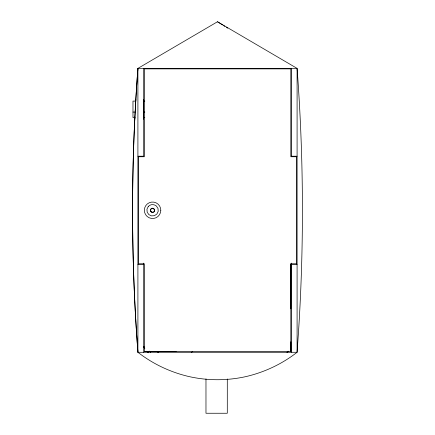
<?xml version="1.0" encoding="UTF-8"?>
<svg xmlns="http://www.w3.org/2000/svg" width="435" height="435" viewBox="0 0 435 435"><rect width="100%" height="100%" fill="white"/><g stroke="black" fill="none" stroke-linecap="round" stroke-linejoin="round"><path stroke-width="0.65" d="M290.819 308.845L290.846 263.795L296.637 263.795L296.637 156.747L290.846 156.747L290.846 68.871L144.344 68.871L144.344 156.747L138.558 156.747L138.558 263.795L144.344 263.795L144.344 351.67L290.846 351.67L290.846 263.795M134.796 119.212L135.867 99.452M287.557 352.29L288.307 351.186M286.931 352.29L287.736 351.273M135.753 100.8A1893.136 1893.136 0 0 1 137.911 68.393L217.5 21.75L297.089 68.393A1893.136 1893.136 0 0 1 298.714 328.664L297.089 352.29C282.07 363.986 264.556 372.24 246.031 376.569A130.359 130.359 0 0 1 188.969 376.563C170.444 372.24 152.93 363.986 137.911 352.29L136.285 328.664A1893.136 1893.136 0 0 1 134.883 117.015M144.344 351.67L148.737 351.659M137.911 68.393L297.089 68.393L297.089 352.29L137.911 352.29A1893.202 1893.202 0 0 1 137.911 68.393L137.911 352.29M135.611 101.094L132.974 101.094L132.974 117.57L134.953 117.57M143.512 101.094L144.828 101.094M132.974 112.072L135.611 112.072M143.512 112.072L144.828 112.072M143.512 117.57L144.828 117.57M137.911 156.214L143.702 156.214M291.298 156.214L297.089 156.214M137.911 264.469L143.702 264.469M291.298 264.469L297.089 264.469M147.052 351.67L176.17 351.659M151.608 212.182C159.031 212.916 150.445 203.716 150.662 211.171M217.5 21.75L222.562 24.947M223.682 25.66L224.808 26.372M226.494 27.438L227.619 28.144M144.697 347.565L143.702 346.777L144.822 348.43M149.189 351.11L150.684 352.29M150.749 211.405L151.206 211.954M144.496 347.777L143.702 346.777L144.447 347.875M147.264 351.273L148.465 352.79M146.693 351.186L147.443 352.29M290.819 341.769L290.846 351.67M291.298 68.393L291.298 156.66M291.298 263.115L291.298 352.29M227.293 378.934L227.293 413.25L205.972 413.25L205.972 378.934M143.702 68.393L143.702 156.66M143.702 263.121L143.702 352.29M143.675 99.452L143.675 119.212M192.727 351.36A26.611 26.611 0 0 1 191.269 352.589M158.362 352.589A26.611 26.611 0 0 1 156.91 351.36M148.248 206.533L146.954 209.197L147.171 212.149L148.835 214.602L151.5 215.891L154.458 215.678L156.904 214.015L158.199 211.345L157.981 208.392L156.317 205.94C153.925 204.053 150.238 204.097 148.248 206.533M160.809 210.274L160.526 208.142A8.232 8.232 0 0 0 147.286 203.966A8.232 8.232 0 0 0 149.096 217.734A8.232 8.232 0 0 0 160.809 210.274M151.255 211.85A2.055 2.055 0 0 0 154.604 210.627A2.055 2.055 0 0 0 151.875 208.338A2.055 2.055 0 0 0 151.255 211.85"/></g></svg>
